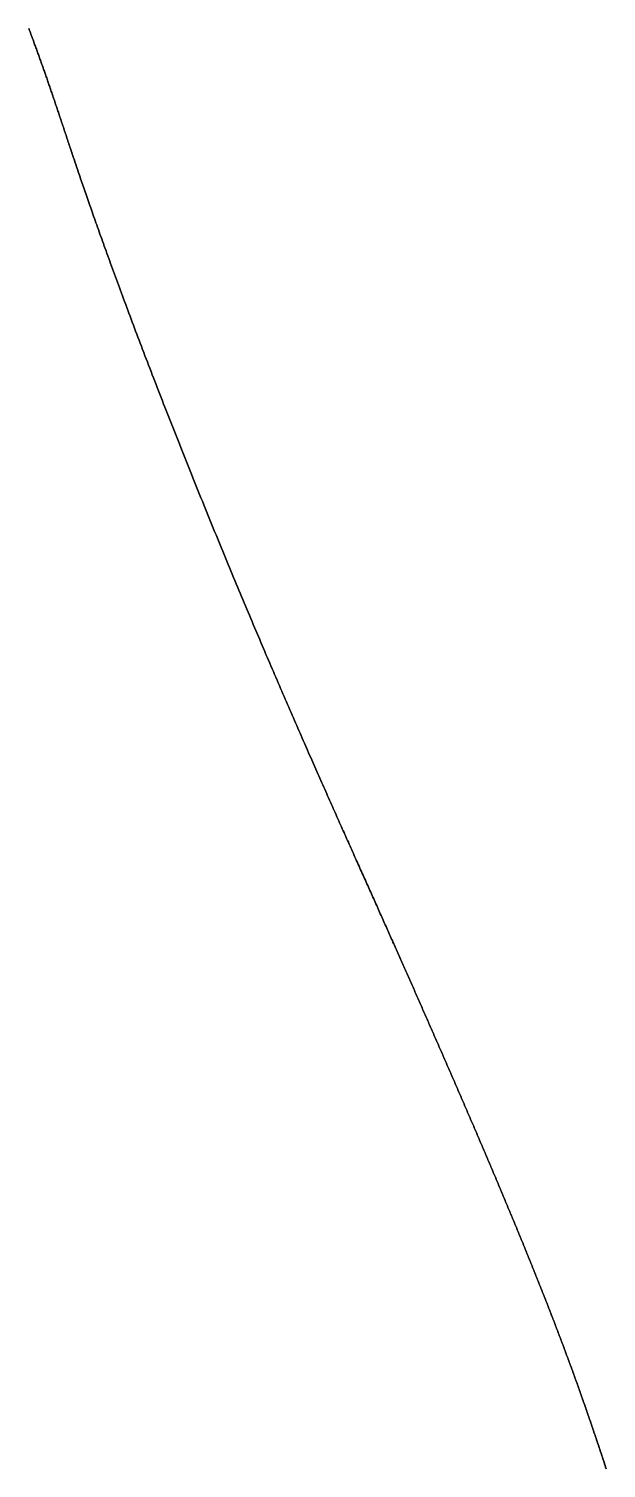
# Model space of a CAD drawing. Header units: inches. Extents: x 130170 to 284068, y 377793 to 804530.
# Drawn here: x 253806.71 to 253824.24, y 737129.84 to 737173.56 of the extents above; entities that cross this region are included whole.
import ezdxf

# ---------------------------------------------------------------- set-up
doc = ezdxf.new("R2010")
doc.units = ezdxf.units.IN
doc.header["$MEASUREMENT"] = 0
doc.layers.add('muni_il', color=7, linetype='Continuous')

msp = doc.modelspace()

# ---------------------------------------------------------------- linework, layer by layer
at = {"layer": 'muni_il'}
for points in [[(253806.71, 737173.575), (253806.723, 737173.54), (253806.736, 737173.505), (253806.749, 737173.471), (253806.761, 737173.436), (253806.774, 737173.401), (253806.787, 737173.366), (253806.8, 737173.332), (253806.813, 737173.297), (253806.825, 737173.262), (253806.838, 737173.228), (253806.851, 737173.193), (253806.863, 737173.158), (253806.876, 737173.124), (253806.888, 737173.089), (253806.901, 737173.055), (253806.913, 737173.02), (253806.926, 737172.986), (253806.939, 737172.952), (253806.951, 737172.917), (253806.963, 737172.883), (253806.976, 737172.849), (253806.988, 737172.814), (253807, 737172.78), (253807.013, 737172.746), (253807.025, 737172.712), (253807.037, 737172.678), (253807.049, 737172.644), (253807.061, 737172.61), (253807.074, 737172.576), (253807.086, 737172.542), (253807.098, 737172.508), (253807.11, 737172.474), (253807.122, 737172.44), (253807.134, 737172.406), (253807.146, 737172.372), (253807.158, 737172.338), (253807.17, 737172.304), (253807.182, 737172.27), (253807.193, 737172.236), (253807.205, 737172.202), (253807.217, 737172.169), (253807.229, 737172.135), (253807.241, 737172.101), (253807.253, 737172.067), (253807.264, 737172.033), (253807.276, 737171.999), (253807.288, 737171.965), (253807.3, 737171.932), (253807.311, 737171.898), (253807.323, 737171.864), (253807.335, 737171.83), (253807.346, 737171.796), (253807.358, 737171.761), (253807.37, 737171.727), (253807.382, 737171.693), (253807.393, 737171.659), (253807.405, 737171.625), (253807.417, 737171.59), (253807.428, 737171.556), (253807.44, 737171.521), (253807.452, 737171.486), (253807.464, 737171.452), (253807.476, 737171.417), (253807.487, 737171.382), (253807.499, 737171.347), (253807.511, 737171.312), (253807.523, 737171.276), (253807.535, 737171.241), (253807.547, 737171.205), (253807.559, 737171.169), (253807.571, 737171.134), (253807.583, 737171.097), (253807.595, 737171.061), (253807.607, 737171.025), (253807.62, 737170.988), (253807.632, 737170.951), (253807.644, 737170.914), (253807.657, 737170.877), (253807.669, 737170.839), (253807.682, 737170.802), (253807.695, 737170.764), (253807.707, 737170.725), (253807.72, 737170.687), (253807.733, 737170.648), (253807.746, 737170.609), (253807.759, 737170.57), (253807.772, 737170.53), (253807.786, 737170.491), (253807.799, 737170.45), (253807.812, 737170.41), (253807.826, 737170.369), (253807.84, 737170.328), (253807.854, 737170.286), (253807.868, 737170.244), (253807.882, 737170.202), (253807.896, 737170.16), (253807.91, 737170.117), (253807.925, 737170.073), (253807.939, 737170.03), (253807.954, 737169.985), (253807.969, 737169.941), (253807.984, 737169.896), (253807.999, 737169.85), (253808.015, 737169.805), (253808.03, 737169.758), (253808.046, 737169.712), (253808.062, 737169.664), (253808.078, 737169.617), (253808.094, 737169.568), (253808.111, 737169.52), (253808.127, 737169.471), (253808.144, 737169.421), (253808.161, 737169.371), (253808.178, 737169.32), (253808.196, 737169.269), (253808.213, 737169.217), (253808.231, 737169.165), (253808.249, 737169.112), (253808.267, 737169.059), (253808.285, 737169.005), (253808.304, 737168.951), (253808.323, 737168.896), (253808.342, 737168.84), (253808.361, 737168.784), (253808.381, 737168.727), (253808.401, 737168.67), (253808.42, 737168.612), (253808.441, 737168.554), (253808.461, 737168.495), (253808.482, 737168.435), (253808.503, 737168.375), (253808.524, 737168.314), (253808.545, 737168.252), (253808.567, 737168.19), (253808.589, 737168.127), (253808.611, 737168.064), (253808.634, 737168), (253808.656, 737167.935), (253808.679, 737167.87), (253808.703, 737167.804), (253808.726, 737167.737), (253808.75, 737167.67), (253808.774, 737167.602), (253808.798, 737167.534), (253808.822, 737167.464), (253808.847, 737167.395), (253808.872, 737167.324), (253808.898, 737167.253), (253808.923, 737167.181), (253808.949, 737167.109), (253808.976, 737167.036), (253809.002, 737166.963), (253809.029, 737166.888), (253809.056, 737166.813), (253809.083, 737166.738), (253809.11, 737166.662), (253809.138, 737166.585), (253809.166, 737166.507), (253809.195, 737166.429), (253809.223, 737166.351), (253809.252, 737166.271), (253809.281, 737166.191), (253809.311, 737166.111), (253809.34, 737166.03), (253809.37, 737165.948), (253809.401, 737165.866), (253809.431, 737165.783), (253809.462, 737165.699), (253809.493, 737165.615), (253809.524, 737165.531), (253809.556, 737165.445), (253809.588, 737165.36), (253809.62, 737165.273), (253809.652, 737165.186), (253809.685, 737165.099), (253809.717, 737165.011), (253809.75, 737164.922), (253809.784, 737164.833), (253809.817, 737164.744), (253809.851, 737164.654), (253809.885, 737164.563), (253809.919, 737164.472), (253809.954, 737164.381), (253809.989, 737164.289), (253810.024, 737164.196), (253810.059, 737164.103), (253810.094, 737164.01), (253810.13, 737163.916), (253810.166, 737163.822), (253810.202, 737163.727), (253810.238, 737163.632), (253810.275, 737163.537), (253810.311, 737163.441), (253810.348, 737163.345), (253810.385, 737163.248), (253810.423, 737163.151), (253810.46, 737163.054), (253810.498, 737162.956), (253810.535, 737162.858), (253810.573, 737162.76), (253810.612, 737162.662), (253810.65, 737162.563), (253810.688, 737162.463), (253810.727, 737162.364), (253810.766, 737162.264), (253810.805, 737162.164), (253810.844, 737162.064), (253810.883, 737161.964), (253810.923, 737161.863), (253810.962, 737161.762), (253811.002, 737161.661), (253811.042, 737161.56), (253811.081, 737161.459), (253811.121, 737161.357), (253811.162, 737161.255), (253811.202, 737161.154), (253811.242, 737161.052), (253811.283, 737160.95), (253811.323, 737160.847), (253811.364, 737160.745), (253811.404, 737160.643), (253811.445, 737160.54), (253811.486, 737160.438), (253811.527, 737160.335), (253811.568, 737160.233), (253811.609, 737160.13), (253811.65, 737160.028), (253811.691, 737159.925), (253811.733, 737159.823), (253811.774, 737159.72), (253811.815, 737159.617), (253811.856, 737159.515), (253811.898, 737159.412), (253811.939, 737159.31), (253811.98, 737159.208), (253812.022, 737159.106), (253812.063, 737159.003), (253812.105, 737158.902), (253812.146, 737158.8), (253812.188, 737158.698), (253812.229, 737158.596), (253812.27, 737158.495), (253812.312, 737158.393), (253812.353, 737158.292), (253812.395, 737158.191), (253812.436, 737158.09), (253812.477, 737157.99), (253812.518, 737157.889), (253812.56, 737157.789), (253812.601, 737157.689), (253812.642, 737157.589), (253812.683, 737157.49), (253812.724, 737157.391), (253812.765, 737157.292), (253812.806, 737157.193), (253812.847, 737157.094), (253812.888, 737156.996), (253812.928, 737156.898), (253812.969, 737156.8), (253813.01, 737156.703), (253813.05, 737156.606), (253813.09, 737156.509), (253813.131, 737156.413), (253813.171, 737156.317), (253813.211, 737156.221), (253813.251, 737156.125), (253813.291, 737156.03), (253813.331, 737155.936), (253813.37, 737155.841), (253813.41, 737155.747), (253813.449, 737155.653), (253813.489, 737155.56), (253813.528, 737155.467), (253813.567, 737155.375), (253813.606, 737155.282), (253813.645, 737155.191), (253813.684, 737155.099), (253813.722, 737155.008), (253813.761, 737154.918), (253813.799, 737154.827), (253813.837, 737154.738), (253813.876, 737154.648), (253813.913, 737154.559), (253813.951, 737154.471), (253813.989, 737154.382), (253814.026, 737154.295), (253814.064, 737154.207), (253814.101, 737154.121), (253814.138, 737154.034), (253814.175, 737153.948), (253814.212, 737153.862), (253814.248, 737153.777), (253814.285, 737153.693), (253814.321, 737153.608), (253814.357, 737153.524), (253814.393, 737153.441), (253814.429, 737153.358), (253814.465, 737153.275), (253814.5, 737153.193), (253814.535, 737153.112), (253814.571, 737153.031), (253814.606, 737152.95), (253814.641, 737152.869), (253814.675, 737152.789), (253814.71, 737152.71), (253814.744, 737152.631), (253814.778, 737152.552), (253814.812, 737152.474), (253814.846, 737152.397), (253814.88, 737152.319), (253814.913, 737152.243), (253814.947, 737152.166), (253814.98, 737152.09), (253815.013, 737152.015), (253815.046, 737151.94), (253815.078, 737151.865), (253815.111, 737151.791), (253815.143, 737151.717), (253815.176, 737151.644), (253815.208, 737151.571), (253815.239, 737151.498), (253815.271, 737151.426), (253815.303, 737151.354), (253815.334, 737151.283), (253815.365, 737151.212), (253815.396, 737151.142), (253815.427, 737151.072), (253815.458, 737151.002), (253815.489, 737150.933), (253815.519, 737150.864), (253815.549, 737150.795), (253815.579, 737150.727), (253815.609, 737150.66), (253815.639, 737150.592), (253815.669, 737150.525), (253815.698, 737150.459), (253815.727, 737150.393), (253815.757, 737150.327), (253815.786, 737150.261), (253815.815, 737150.196), (253815.843, 737150.132), (253815.872, 737150.067), (253815.9, 737150.003), (253815.929, 737149.94), (253815.957, 737149.877), (253815.985, 737149.814), (253816.012, 737149.751), (253816.04, 737149.689), (253816.068, 737149.627), (253816.095, 737149.565), (253816.122, 737149.504), (253816.15, 737149.443), (253816.177, 737149.383), (253816.204, 737149.322), (253816.23, 737149.262), (253816.257, 737149.203), (253816.283, 737149.143), (253816.31, 737149.084), (253816.336, 737149.026), (253816.362, 737148.967), (253816.388, 737148.909), (253816.414, 737148.851), (253816.44, 737148.794), (253816.465, 737148.736), (253816.491, 737148.679), (253816.516, 737148.622), (253816.541, 737148.566), (253816.567, 737148.51), (253816.592, 737148.454), (253816.616, 737148.398), (253816.641, 737148.342), (253816.666, 737148.287), (253816.691, 737148.232), (253816.715, 737148.178), (253816.74, 737148.123), (253816.764, 737148.069), (253816.788, 737148.015), (253816.812, 737147.961), (253816.836, 737147.907), (253816.86, 737147.854), (253816.884, 737147.801), (253816.908, 737147.748), (253816.931, 737147.695), (253816.955, 737147.642), (253816.978, 737147.59), (253817.001, 737147.538), (253817.025, 737147.486), (253817.048, 737147.434), (253817.071, 737147.383), (253817.094, 737147.332), (253817.117, 737147.28), (253817.14, 737147.229), (253817.162, 737147.179), (253817.185, 737147.128), (253817.207, 737147.077), (253817.23, 737147.027), (253817.252, 737146.977), (253817.275, 737146.927), (253817.297, 737146.877), (253817.319, 737146.828), (253817.341, 737146.778), (253817.363, 737146.729), (253817.385, 737146.679), (253817.407, 737146.63), (253817.429, 737146.581), (253817.451, 737146.533), (253817.473, 737146.484), (253817.494, 737146.435), (253817.516, 737146.387), (253817.537, 737146.339), (253817.559, 737146.291), (253817.58, 737146.243), (253817.602, 737146.195), (253817.623, 737146.147), (253817.644, 737146.099), (253817.665, 737146.052), (253817.686, 737146.004), (253817.708, 737145.957), (253817.729, 737145.91), (253817.75, 737145.863), (253817.77, 737145.816), (253817.791, 737145.769), (253817.812, 737145.722), (253817.833, 737145.675), (253817.854, 737145.629), (253817.874, 737145.582), (253817.895, 737145.536), (253817.916, 737145.49), (253817.936, 737145.443), (253817.957, 737145.397), (253817.977, 737145.351), (253817.998, 737145.305), (253818.018, 737145.259), (253818.038, 737145.213), (253818.059, 737145.168), (253818.079, 737145.122), (253818.099, 737145.076), (253818.119, 737145.031), (253818.139, 737144.986), (253818.159, 737144.94), (253818.18, 737144.895), (253818.2, 737144.85), (253818.22, 737144.805), (253818.239, 737144.759), (253818.259, 737144.714), (253818.279, 737144.669), (253818.299, 737144.624), (253818.319, 737144.58), (253818.339, 737144.535), (253818.359, 737144.49), (253818.378, 737144.445), (253818.398, 737144.401), (253818.418, 737144.356), (253818.437, 737144.312), (253818.457, 737144.267), (253818.477, 737144.223), (253818.496, 737144.179), (253818.516, 737144.134), (253818.535, 737144.09), (253818.555, 737144.046), (253818.574, 737144.002), (253818.594, 737143.958), (253818.613, 737143.913), (253818.632, 737143.87), (253818.652, 737143.826), (253818.671, 737143.782), (253818.69, 737143.738), (253818.71, 737143.694), (253818.729, 737143.65), (253818.748, 737143.606), (253818.767, 737143.563), (253818.787, 737143.519), (253818.806, 737143.475), (253818.825, 737143.431), (253818.844, 737143.388), (253818.863, 737143.344), (253818.882, 737143.301), (253818.901, 737143.257), (253818.92, 737143.214), (253818.939, 737143.171), (253818.958, 737143.127), (253818.977, 737143.084), (253818.996, 737143.04), (253819.015, 737142.997), (253819.034, 737142.954), (253819.053, 737142.911), (253819.072, 737142.867), (253819.091, 737142.824), (253819.11, 737142.781), (253819.129, 737142.738), (253819.148, 737142.695), (253819.166, 737142.652), (253819.185, 737142.609), (253819.204, 737142.566), (253819.223, 737142.523), (253819.242, 737142.48), (253819.26, 737142.437), (253819.279, 737142.394), (253819.298, 737142.351), (253819.317, 737142.308), (253819.335, 737142.265), (253819.354, 737142.222), (253819.373, 737142.179), (253819.391, 737142.137), (253819.41, 737142.094), (253819.429, 737142.051), (253819.447, 737142.008), (253819.466, 737141.965), (253819.484, 737141.923), (253819.503, 737141.88), (253819.522, 737141.837), (253819.54, 737141.795), (253819.559, 737141.752), (253819.577, 737141.709), (253819.596, 737141.667), (253819.614, 737141.624), (253819.633, 737141.581), (253819.651, 737141.539), (253819.67, 737141.496), (253819.688, 737141.453), (253819.707, 737141.411), (253819.725, 737141.368), (253819.744, 737141.326), (253819.762, 737141.283), (253819.78, 737141.241), (253819.799, 737141.198), (253819.817, 737141.156), (253819.836, 737141.113), (253819.854, 737141.071), (253819.872, 737141.028), (253819.891, 737140.986), (253819.909, 737140.943), (253819.927, 737140.901), (253819.946, 737140.858), (253819.964, 737140.816), (253819.982, 737140.773), (253820.001, 737140.731), (253820.019, 737140.688), (253820.037, 737140.646), (253820.055, 737140.604), (253820.074, 737140.561), (253820.092, 737140.519), (253820.11, 737140.476), (253820.128, 737140.434), (253820.147, 737140.391), (253820.165, 737140.349), (253820.183, 737140.307), (253820.201, 737140.264), (253820.22, 737140.222), (253820.238, 737140.18), (253820.256, 737140.137), (253820.274, 737140.095), (253820.292, 737140.052), (253820.311, 737140.01), (253820.329, 737139.967), (253820.347, 737139.925), (253820.365, 737139.883), (253820.383, 737139.84), (253820.401, 737139.798), (253820.419, 737139.756), (253820.438, 737139.713), (253820.456, 737139.671), (253820.474, 737139.628), (253820.492, 737139.586), (253820.51, 737139.544), (253820.528, 737139.501), (253820.546, 737139.459), (253820.564, 737139.416), (253820.582, 737139.374), (253820.6, 737139.332), (253820.618, 737139.289), (253820.636, 737139.247), (253820.654, 737139.204), (253820.672, 737139.162), (253820.69, 737139.12), (253820.708, 737139.077), (253820.726, 737139.035), (253820.744, 737138.992), (253820.762, 737138.95), (253820.78, 737138.908), (253820.798, 737138.865), (253820.816, 737138.823), (253820.834, 737138.78), (253820.852, 737138.738), (253820.87, 737138.695), (253820.888, 737138.653), (253820.906, 737138.611), (253820.924, 737138.568), (253820.942, 737138.526), (253820.959, 737138.483), (253820.977, 737138.441), (253820.995, 737138.398), (253821.013, 737138.356), (253821.031, 737138.313), (253821.049, 737138.271), (253821.067, 737138.229), (253821.084, 737138.186), (253821.102, 737138.144), (253821.12, 737138.101), (253821.138, 737138.059), (253821.156, 737138.016), (253821.173, 737137.974), (253821.191, 737137.931), (253821.209, 737137.889), (253821.226, 737137.846), (253821.244, 737137.804), (253821.262, 737137.761), (253821.28, 737137.719), (253821.297, 737137.677), (253821.315, 737137.634), (253821.333, 737137.592), (253821.35, 737137.549), (253821.368, 737137.507), (253821.386, 737137.464), (253821.403, 737137.422), (253821.421, 737137.379), (253821.438, 737137.337), (253821.456, 737137.295), (253821.474, 737137.252), (253821.491, 737137.21), (253821.509, 737137.167), (253821.526, 737137.125), (253821.544, 737137.082), (253821.561, 737137.04), (253821.579, 737136.997), (253821.596, 737136.955), (253821.614, 737136.912), (253821.631, 737136.87), (253821.648, 737136.828), (253821.666, 737136.785), (253821.683, 737136.743), (253821.701, 737136.7), (253821.718, 737136.658), (253821.735, 737136.616), (253821.753, 737136.573), (253821.77, 737136.531), (253821.787, 737136.488), (253821.804, 737136.446), (253821.822, 737136.404), (253821.839, 737136.361), (253821.856, 737136.319), (253821.873, 737136.276), (253821.89, 737136.234), (253821.908, 737136.192), (253821.925, 737136.149), (253821.942, 737136.107), (253821.959, 737136.065), (253821.976, 737136.022), (253821.993, 737135.98), (253822.01, 737135.938), (253822.027, 737135.895), (253822.044, 737135.853), (253822.061, 737135.811), (253822.078, 737135.769), (253822.095, 737135.726), (253822.112, 737135.684), (253822.129, 737135.642), (253822.146, 737135.599), (253822.163, 737135.557), (253822.18, 737135.515), (253822.196, 737135.473), (253822.213, 737135.43), (253822.23, 737135.388), (253822.247, 737135.346), (253822.264, 737135.304), (253822.28, 737135.261), (253822.297, 737135.219), (253822.314, 737135.177), (253822.331, 737135.135), (253822.347, 737135.092), (253822.364, 737135.05), (253822.38, 737135.008), (253822.397, 737134.966), (253822.414, 737134.924), (253822.43, 737134.881), (253822.447, 737134.839), (253822.463, 737134.797), (253822.48, 737134.755), (253822.496, 737134.713), (253822.513, 737134.67), (253822.529, 737134.628), (253822.545, 737134.586), (253822.562, 737134.544), (253822.578, 737134.502), (253822.594, 737134.459), (253822.611, 737134.417), (253822.627, 737134.375), (253822.643, 737134.333), (253822.66, 737134.291), (253822.676, 737134.248), (253822.692, 737134.206), (253822.708, 737134.164), (253822.724, 737134.122), (253822.74, 737134.079), (253822.757, 737134.037), (253822.773, 737133.995), (253822.789, 737133.952), (253822.805, 737133.91), (253822.821, 737133.868), (253822.837, 737133.826), (253822.853, 737133.783), (253822.869, 737133.741), (253822.885, 737133.698), (253822.901, 737133.656), (253822.917, 737133.614), (253822.933, 737133.571), (253822.949, 737133.529), (253822.965, 737133.486), (253822.98, 737133.444), (253822.996, 737133.401), (253823.012, 737133.359), (253823.028, 737133.316), (253823.044, 737133.274), (253823.06, 737133.231), (253823.075, 737133.188), (253823.091, 737133.146), (253823.107, 737133.103), (253823.123, 737133.06), (253823.138, 737133.017), (253823.154, 737132.975), (253823.17, 737132.932), (253823.186, 737132.889), (253823.201, 737132.846), (253823.217, 737132.803), (253823.233, 737132.76), (253823.248, 737132.717), (253823.264, 737132.673), (253823.28, 737132.63), (253823.295, 737132.587), (253823.311, 737132.544), (253823.326, 737132.5), (253823.342, 737132.457), (253823.358, 737132.413), (253823.373, 737132.37), (253823.389, 737132.326), (253823.404, 737132.283), (253823.42, 737132.239), (253823.436, 737132.195), (253823.451, 737132.151), (253823.467, 737132.107), (253823.482, 737132.063), (253823.498, 737132.019), (253823.514, 737131.975), (253823.529, 737131.931), (253823.545, 737131.886), (253823.56, 737131.842), (253823.576, 737131.798), (253823.592, 737131.753), (253823.607, 737131.708), (253823.623, 737131.663), (253823.638, 737131.619), (253823.654, 737131.574), (253823.67, 737131.529), (253823.685, 737131.483), (253823.701, 737131.438), (253823.717, 737131.393), (253823.732, 737131.347), (253823.748, 737131.302), (253823.764, 737131.256), (253823.779, 737131.21), (253823.795, 737131.164), (253823.811, 737131.118), (253823.827, 737131.072), (253823.842, 737131.025), (253823.858, 737130.979), (253823.874, 737130.932), (253823.89, 737130.886), (253823.906, 737130.839), (253823.922, 737130.792), (253823.937, 737130.745), (253823.953, 737130.698), (253823.969, 737130.65), (253823.985, 737130.603), (253824.001, 737130.555), (253824.017, 737130.507), (253824.033, 737130.459), (253824.049, 737130.411), (253824.065, 737130.363), (253824.082, 737130.314), (253824.098, 737130.266), (253824.114, 737130.217), (253824.13, 737130.168), (253824.146, 737130.119), (253824.163, 737130.069), (253824.179, 737130.02), (253824.195, 737129.97), (253824.212, 737129.92), (253824.228, 737129.87), (253824.245, 737129.82)], [(253824.245, 737129.82), (253824.228, 737129.87), (253824.212, 737129.92), (253824.195, 737129.97), (253824.179, 737130.02), (253824.163, 737130.069), (253824.146, 737130.119), (253824.13, 737130.168), (253824.114, 737130.217), (253824.098, 737130.266), (253824.082, 737130.314), (253824.065, 737130.363), (253824.049, 737130.411), (253824.033, 737130.459), (253824.017, 737130.507), (253824.001, 737130.555), (253823.985, 737130.603), (253823.969, 737130.65), (253823.953, 737130.698), (253823.937, 737130.745), (253823.922, 737130.792), (253823.906, 737130.839), (253823.89, 737130.886), (253823.874, 737130.932), (253823.858, 737130.979), (253823.842, 737131.025), (253823.827, 737131.072), (253823.811, 737131.118), (253823.795, 737131.164), (253823.779, 737131.21), (253823.764, 737131.256), (253823.748, 737131.302), (253823.732, 737131.347), (253823.717, 737131.393), (253823.701, 737131.438), (253823.685, 737131.483), (253823.67, 737131.529), (253823.654, 737131.574), (253823.638, 737131.619), (253823.623, 737131.663), (253823.607, 737131.708), (253823.592, 737131.753), (253823.576, 737131.798), (253823.56, 737131.842), (253823.545, 737131.886), (253823.529, 737131.931), (253823.514, 737131.975), (253823.498, 737132.019), (253823.482, 737132.063), (253823.467, 737132.107), (253823.451, 737132.151), (253823.436, 737132.195), (253823.42, 737132.239), (253823.404, 737132.283), (253823.389, 737132.326), (253823.373, 737132.37), (253823.358, 737132.413), (253823.342, 737132.457), (253823.326, 737132.5), (253823.311, 737132.544), (253823.295, 737132.587), (253823.28, 737132.63), (253823.264, 737132.673), (253823.248, 737132.717), (253823.233, 737132.76), (253823.217, 737132.803), (253823.201, 737132.846), (253823.186, 737132.889), (253823.17, 737132.932), (253823.154, 737132.975), (253823.138, 737133.017), (253823.123, 737133.06), (253823.107, 737133.103), (253823.091, 737133.146), (253823.075, 737133.188), (253823.06, 737133.231), (253823.044, 737133.274), (253823.028, 737133.316), (253823.012, 737133.359), (253822.996, 737133.401), (253822.98, 737133.444), (253822.965, 737133.486), (253822.949, 737133.529), (253822.933, 737133.571), (253822.917, 737133.614), (253822.901, 737133.656), (253822.885, 737133.698), (253822.869, 737133.741), (253822.853, 737133.783), (253822.837, 737133.826), (253822.821, 737133.868), (253822.805, 737133.91), (253822.789, 737133.952), (253822.773, 737133.995), (253822.757, 737134.037), (253822.74, 737134.079), (253822.724, 737134.122), (253822.708, 737134.164), (253822.692, 737134.206), (253822.676, 737134.248), (253822.66, 737134.291), (253822.643, 737134.333), (253822.627, 737134.375), (253822.611, 737134.417), (253822.594, 737134.459), (253822.578, 737134.502), (253822.562, 737134.544), (253822.545, 737134.586), (253822.529, 737134.628), (253822.513, 737134.67), (253822.496, 737134.713), (253822.48, 737134.755), (253822.463, 737134.797), (253822.447, 737134.839), (253822.43, 737134.881), (253822.414, 737134.924), (253822.397, 737134.966), (253822.38, 737135.008), (253822.364, 737135.05), (253822.347, 737135.092), (253822.331, 737135.135), (253822.314, 737135.177), (253822.297, 737135.219), (253822.28, 737135.261), (253822.264, 737135.304), (253822.247, 737135.346), (253822.23, 737135.388), (253822.213, 737135.43), (253822.196, 737135.473), (253822.18, 737135.515), (253822.163, 737135.557), (253822.146, 737135.599), (253822.129, 737135.642), (253822.112, 737135.684), (253822.095, 737135.726), (253822.078, 737135.769), (253822.061, 737135.811), (253822.044, 737135.853), (253822.027, 737135.895), (253822.01, 737135.938), (253821.993, 737135.98), (253821.976, 737136.022), (253821.959, 737136.065), (253821.942, 737136.107), (253821.925, 737136.149), (253821.908, 737136.192), (253821.89, 737136.234), (253821.873, 737136.276), (253821.856, 737136.319), (253821.839, 737136.361), (253821.822, 737136.404), (253821.804, 737136.446), (253821.787, 737136.488), (253821.77, 737136.531), (253821.753, 737136.573), (253821.735, 737136.616), (253821.718, 737136.658), (253821.701, 737136.7), (253821.683, 737136.743), (253821.666, 737136.785), (253821.648, 737136.828), (253821.631, 737136.87), (253821.614, 737136.912), (253821.596, 737136.955), (253821.579, 737136.997), (253821.561, 737137.04), (253821.544, 737137.082), (253821.526, 737137.125), (253821.509, 737137.167), (253821.491, 737137.21), (253821.474, 737137.252), (253821.456, 737137.295), (253821.438, 737137.337), (253821.421, 737137.379), (253821.403, 737137.422), (253821.386, 737137.464), (253821.368, 737137.507), (253821.35, 737137.549), (253821.333, 737137.592), (253821.315, 737137.634), (253821.297, 737137.677), (253821.28, 737137.719), (253821.262, 737137.761), (253821.244, 737137.804), (253821.226, 737137.846), (253821.209, 737137.889), (253821.191, 737137.931), (253821.173, 737137.974), (253821.156, 737138.016), (253821.138, 737138.059), (253821.12, 737138.101), (253821.102, 737138.144), (253821.084, 737138.186), (253821.067, 737138.229), (253821.049, 737138.271), (253821.031, 737138.313), (253821.013, 737138.356), (253820.995, 737138.398), (253820.977, 737138.441), (253820.959, 737138.483), (253820.942, 737138.526), (253820.924, 737138.568), (253820.906, 737138.611), (253820.888, 737138.653), (253820.87, 737138.695), (253820.852, 737138.738), (253820.834, 737138.78), (253820.816, 737138.823), (253820.798, 737138.865), (253820.78, 737138.908), (253820.762, 737138.95), (253820.744, 737138.992), (253820.726, 737139.035), (253820.708, 737139.077), (253820.69, 737139.12), (253820.672, 737139.162), (253820.654, 737139.204), (253820.636, 737139.247), (253820.618, 737139.289), (253820.6, 737139.332), (253820.582, 737139.374), (253820.564, 737139.416), (253820.546, 737139.459), (253820.528, 737139.501), (253820.51, 737139.544), (253820.492, 737139.586), (253820.474, 737139.628), (253820.456, 737139.671), (253820.438, 737139.713), (253820.419, 737139.756), (253820.401, 737139.798), (253820.383, 737139.84), (253820.365, 737139.883), (253820.347, 737139.925), (253820.329, 737139.967), (253820.311, 737140.01), (253820.292, 737140.052), (253820.274, 737140.095), (253820.256, 737140.137), (253820.238, 737140.18), (253820.22, 737140.222), (253820.201, 737140.264), (253820.183, 737140.307), (253820.165, 737140.349), (253820.147, 737140.391), (253820.128, 737140.434), (253820.11, 737140.476), (253820.092, 737140.519), (253820.074, 737140.561), (253820.055, 737140.604), (253820.037, 737140.646), (253820.019, 737140.688), (253820.001, 737140.731), (253819.982, 737140.773), (253819.964, 737140.816), (253819.946, 737140.858), (253819.927, 737140.901), (253819.909, 737140.943), (253819.891, 737140.986), (253819.872, 737141.028), (253819.854, 737141.071), (253819.836, 737141.113), (253819.817, 737141.156), (253819.799, 737141.198), (253819.78, 737141.241), (253819.762, 737141.283), (253819.744, 737141.326), (253819.725, 737141.368), (253819.707, 737141.411), (253819.688, 737141.453), (253819.67, 737141.496), (253819.651, 737141.539), (253819.633, 737141.581), (253819.614, 737141.624), (253819.596, 737141.667), (253819.577, 737141.709), (253819.559, 737141.752), (253819.54, 737141.795), (253819.522, 737141.837), (253819.503, 737141.88), (253819.484, 737141.923), (253819.466, 737141.965), (253819.447, 737142.008), (253819.429, 737142.051), (253819.41, 737142.094), (253819.391, 737142.137), (253819.373, 737142.179), (253819.354, 737142.222), (253819.335, 737142.265), (253819.317, 737142.308), (253819.298, 737142.351), (253819.279, 737142.394), (253819.26, 737142.437), (253819.242, 737142.48), (253819.223, 737142.523), (253819.204, 737142.566), (253819.185, 737142.609), (253819.166, 737142.652), (253819.148, 737142.695), (253819.129, 737142.738), (253819.11, 737142.781), (253819.091, 737142.824), (253819.072, 737142.867), (253819.053, 737142.911), (253819.034, 737142.954), (253819.015, 737142.997), (253818.996, 737143.04), (253818.977, 737143.084), (253818.958, 737143.127), (253818.939, 737143.171), (253818.92, 737143.214), (253818.901, 737143.257), (253818.882, 737143.301), (253818.863, 737143.344), (253818.844, 737143.388), (253818.825, 737143.431), (253818.806, 737143.475), (253818.787, 737143.519), (253818.767, 737143.563), (253818.748, 737143.606), (253818.729, 737143.65), (253818.71, 737143.694), (253818.69, 737143.738), (253818.671, 737143.782), (253818.652, 737143.826), (253818.632, 737143.87), (253818.613, 737143.913), (253818.594, 737143.958), (253818.574, 737144.002), (253818.555, 737144.046), (253818.535, 737144.09), (253818.516, 737144.134), (253818.496, 737144.179), (253818.477, 737144.223), (253818.457, 737144.267), (253818.437, 737144.312), (253818.418, 737144.356), (253818.398, 737144.401), (253818.378, 737144.445), (253818.359, 737144.49), (253818.339, 737144.535), (253818.319, 737144.58), (253818.299, 737144.624), (253818.279, 737144.669), (253818.259, 737144.714), (253818.239, 737144.759), (253818.22, 737144.805), (253818.2, 737144.85), (253818.18, 737144.895), (253818.159, 737144.94), (253818.139, 737144.986), (253818.119, 737145.031), (253818.099, 737145.076), (253818.079, 737145.122), (253818.059, 737145.168), (253818.038, 737145.213), (253818.018, 737145.259), (253817.998, 737145.305), (253817.977, 737145.351), (253817.957, 737145.397), (253817.936, 737145.443), (253817.916, 737145.49), (253817.895, 737145.536), (253817.874, 737145.582), (253817.854, 737145.629), (253817.833, 737145.675), (253817.812, 737145.722), (253817.791, 737145.769), (253817.77, 737145.816), (253817.75, 737145.863), (253817.729, 737145.91), (253817.708, 737145.957), (253817.686, 737146.004), (253817.665, 737146.052), (253817.644, 737146.099), (253817.623, 737146.147), (253817.602, 737146.195), (253817.58, 737146.243), (253817.559, 737146.291), (253817.537, 737146.339), (253817.516, 737146.387), (253817.494, 737146.435), (253817.473, 737146.484), (253817.451, 737146.533), (253817.429, 737146.581), (253817.407, 737146.63), (253817.385, 737146.679), (253817.363, 737146.729), (253817.341, 737146.778), (253817.319, 737146.828), (253817.297, 737146.877), (253817.275, 737146.927), (253817.252, 737146.977), (253817.23, 737147.027), (253817.207, 737147.077), (253817.185, 737147.128), (253817.162, 737147.179), (253817.14, 737147.229), (253817.117, 737147.28), (253817.094, 737147.332), (253817.071, 737147.383), (253817.048, 737147.434), (253817.025, 737147.486), (253817.001, 737147.538), (253816.978, 737147.59), (253816.955, 737147.642), (253816.931, 737147.695), (253816.908, 737147.748), (253816.884, 737147.801), (253816.86, 737147.854), (253816.836, 737147.907), (253816.812, 737147.961), (253816.788, 737148.015), (253816.764, 737148.069), (253816.74, 737148.123), (253816.715, 737148.178), (253816.691, 737148.232), (253816.666, 737148.287), (253816.641, 737148.342), (253816.616, 737148.398), (253816.592, 737148.454), (253816.567, 737148.51), (253816.541, 737148.566), (253816.516, 737148.622), (253816.491, 737148.679), (253816.465, 737148.736), (253816.44, 737148.794), (253816.414, 737148.851), (253816.388, 737148.909), (253816.362, 737148.967), (253816.336, 737149.026), (253816.31, 737149.084), (253816.283, 737149.143), (253816.257, 737149.203), (253816.23, 737149.262), (253816.204, 737149.322), (253816.177, 737149.383), (253816.15, 737149.443), (253816.122, 737149.504), (253816.095, 737149.565), (253816.068, 737149.627), (253816.04, 737149.689), (253816.012, 737149.751), (253815.985, 737149.814), (253815.957, 737149.877), (253815.929, 737149.94), (253815.9, 737150.003), (253815.872, 737150.067), (253815.843, 737150.132), (253815.815, 737150.196), (253815.786, 737150.261), (253815.757, 737150.327), (253815.727, 737150.393), (253815.698, 737150.459), (253815.669, 737150.525), (253815.639, 737150.592), (253815.609, 737150.66), (253815.579, 737150.727), (253815.549, 737150.795), (253815.519, 737150.864), (253815.489, 737150.933), (253815.458, 737151.002), (253815.427, 737151.072), (253815.396, 737151.142), (253815.365, 737151.212), (253815.334, 737151.283), (253815.303, 737151.354), (253815.271, 737151.426), (253815.239, 737151.498), (253815.208, 737151.571), (253815.176, 737151.644), (253815.143, 737151.717), (253815.111, 737151.791), (253815.078, 737151.865), (253815.046, 737151.94), (253815.013, 737152.015), (253814.98, 737152.09), (253814.947, 737152.166), (253814.913, 737152.243), (253814.88, 737152.319), (253814.846, 737152.397), (253814.812, 737152.474), (253814.778, 737152.552), (253814.744, 737152.631), (253814.71, 737152.71), (253814.675, 737152.789), (253814.641, 737152.869), (253814.606, 737152.95), (253814.571, 737153.031), (253814.535, 737153.112), (253814.5, 737153.193), (253814.465, 737153.275), (253814.429, 737153.358), (253814.393, 737153.441), (253814.357, 737153.524), (253814.321, 737153.608), (253814.285, 737153.693), (253814.248, 737153.777), (253814.212, 737153.862), (253814.175, 737153.948), (253814.138, 737154.034), (253814.101, 737154.121), (253814.064, 737154.207), (253814.026, 737154.295), (253813.989, 737154.382), (253813.951, 737154.471), (253813.913, 737154.559), (253813.876, 737154.648), (253813.837, 737154.738), (253813.799, 737154.827), (253813.761, 737154.918), (253813.722, 737155.008), (253813.684, 737155.099), (253813.645, 737155.191), (253813.606, 737155.282), (253813.567, 737155.375), (253813.528, 737155.467), (253813.489, 737155.56), (253813.449, 737155.653), (253813.41, 737155.747), (253813.37, 737155.841), (253813.331, 737155.936), (253813.291, 737156.03), (253813.251, 737156.125), (253813.211, 737156.221), (253813.171, 737156.317), (253813.131, 737156.413), (253813.09, 737156.509), (253813.05, 737156.606), (253813.01, 737156.703), (253812.969, 737156.8), (253812.928, 737156.898), (253812.888, 737156.996), (253812.847, 737157.094), (253812.806, 737157.193), (253812.765, 737157.292), (253812.724, 737157.391), (253812.683, 737157.49), (253812.642, 737157.589), (253812.601, 737157.689), (253812.56, 737157.789), (253812.518, 737157.889), (253812.477, 737157.99), (253812.436, 737158.09), (253812.395, 737158.191), (253812.353, 737158.292), (253812.312, 737158.393), (253812.27, 737158.495), (253812.229, 737158.596), (253812.188, 737158.698), (253812.146, 737158.8), (253812.105, 737158.902), (253812.063, 737159.003), (253812.022, 737159.106), (253811.98, 737159.208), (253811.939, 737159.31), (253811.898, 737159.412), (253811.856, 737159.515), (253811.815, 737159.617), (253811.774, 737159.72), (253811.733, 737159.823), (253811.691, 737159.925), (253811.65, 737160.028), (253811.609, 737160.13), (253811.568, 737160.233), (253811.527, 737160.335), (253811.486, 737160.438), (253811.445, 737160.54), (253811.404, 737160.643), (253811.364, 737160.745), (253811.323, 737160.847), (253811.283, 737160.95), (253811.242, 737161.052), (253811.202, 737161.154), (253811.162, 737161.255), (253811.121, 737161.357), (253811.081, 737161.459), (253811.042, 737161.56), (253811.002, 737161.661), (253810.962, 737161.762), (253810.923, 737161.863), (253810.883, 737161.964), (253810.844, 737162.064), (253810.805, 737162.164), (253810.766, 737162.264), (253810.727, 737162.364), (253810.688, 737162.463), (253810.65, 737162.563), (253810.612, 737162.662), (253810.573, 737162.76), (253810.535, 737162.858), (253810.498, 737162.956), (253810.46, 737163.054), (253810.423, 737163.151), (253810.385, 737163.248), (253810.348, 737163.345), (253810.311, 737163.441), (253810.275, 737163.537), (253810.238, 737163.632), (253810.202, 737163.727), (253810.166, 737163.822), (253810.13, 737163.916), (253810.094, 737164.01), (253810.059, 737164.103), (253810.024, 737164.196), (253809.989, 737164.289), (253809.954, 737164.381), (253809.919, 737164.472), (253809.885, 737164.563), (253809.851, 737164.654), (253809.817, 737164.744), (253809.784, 737164.833), (253809.75, 737164.922), (253809.717, 737165.011), (253809.685, 737165.099), (253809.652, 737165.186), (253809.62, 737165.273), (253809.588, 737165.36), (253809.556, 737165.445), (253809.524, 737165.531), (253809.493, 737165.615), (253809.462, 737165.699), (253809.431, 737165.783), (253809.401, 737165.866), (253809.37, 737165.948), (253809.34, 737166.03), (253809.311, 737166.111), (253809.281, 737166.191), (253809.252, 737166.271), (253809.223, 737166.351), (253809.195, 737166.429), (253809.166, 737166.507), (253809.138, 737166.585), (253809.11, 737166.662), (253809.083, 737166.738), (253809.056, 737166.813), (253809.029, 737166.888), (253809.002, 737166.963), (253808.976, 737167.036), (253808.949, 737167.109), (253808.923, 737167.181), (253808.898, 737167.253), (253808.872, 737167.324), (253808.847, 737167.395), (253808.822, 737167.464), (253808.798, 737167.534), (253808.774, 737167.602), (253808.75, 737167.67), (253808.726, 737167.737), (253808.703, 737167.804), (253808.679, 737167.87), (253808.656, 737167.935), (253808.634, 737168), (253808.611, 737168.064), (253808.589, 737168.127), (253808.567, 737168.19), (253808.545, 737168.252), (253808.524, 737168.314), (253808.503, 737168.375), (253808.482, 737168.435), (253808.461, 737168.495), (253808.441, 737168.554), (253808.42, 737168.612), (253808.401, 737168.67), (253808.381, 737168.727), (253808.361, 737168.784), (253808.342, 737168.84), (253808.323, 737168.896), (253808.304, 737168.951), (253808.285, 737169.005), (253808.267, 737169.059), (253808.249, 737169.112), (253808.231, 737169.165), (253808.213, 737169.217), (253808.196, 737169.269), (253808.178, 737169.32), (253808.161, 737169.371), (253808.144, 737169.421), (253808.127, 737169.471), (253808.111, 737169.52), (253808.094, 737169.568), (253808.078, 737169.617), (253808.062, 737169.664), (253808.046, 737169.712), (253808.03, 737169.758), (253808.015, 737169.805), (253807.999, 737169.85), (253807.984, 737169.896), (253807.969, 737169.941), (253807.954, 737169.985), (253807.939, 737170.03), (253807.925, 737170.073), (253807.91, 737170.117), (253807.896, 737170.16), (253807.882, 737170.202), (253807.868, 737170.244), (253807.854, 737170.286), (253807.84, 737170.328), (253807.826, 737170.369), (253807.812, 737170.41), (253807.799, 737170.45), (253807.786, 737170.491), (253807.772, 737170.53), (253807.759, 737170.57), (253807.746, 737170.609), (253807.733, 737170.648), (253807.72, 737170.687), (253807.707, 737170.725), (253807.695, 737170.764), (253807.682, 737170.802), (253807.669, 737170.839), (253807.657, 737170.877), (253807.644, 737170.914), (253807.632, 737170.951), (253807.62, 737170.988), (253807.607, 737171.025), (253807.595, 737171.061), (253807.583, 737171.097), (253807.571, 737171.134), (253807.559, 737171.169), (253807.547, 737171.205), (253807.535, 737171.241), (253807.523, 737171.276), (253807.511, 737171.312), (253807.499, 737171.347), (253807.487, 737171.382), (253807.476, 737171.417), (253807.464, 737171.452), (253807.452, 737171.486), (253807.44, 737171.521), (253807.428, 737171.556), (253807.417, 737171.59), (253807.405, 737171.625), (253807.393, 737171.659), (253807.382, 737171.693), (253807.37, 737171.727), (253807.358, 737171.761), (253807.346, 737171.796), (253807.335, 737171.83), (253807.323, 737171.864), (253807.311, 737171.898), (253807.3, 737171.932), (253807.288, 737171.965), (253807.276, 737171.999), (253807.264, 737172.033), (253807.253, 737172.067), (253807.241, 737172.101), (253807.229, 737172.135), (253807.217, 737172.169), (253807.205, 737172.202), (253807.193, 737172.236), (253807.182, 737172.27), (253807.17, 737172.304), (253807.158, 737172.338), (253807.146, 737172.372), (253807.134, 737172.406), (253807.122, 737172.44), (253807.11, 737172.474), (253807.098, 737172.508), (253807.086, 737172.542), (253807.074, 737172.576), (253807.061, 737172.61), (253807.049, 737172.644), (253807.037, 737172.678), (253807.025, 737172.712), (253807.013, 737172.746), (253807, 737172.78), (253806.988, 737172.814), (253806.976, 737172.849), (253806.963, 737172.883), (253806.951, 737172.917), (253806.939, 737172.952), (253806.926, 737172.986), (253806.913, 737173.02), (253806.901, 737173.055), (253806.888, 737173.089), (253806.876, 737173.124), (253806.863, 737173.158), (253806.851, 737173.193), (253806.838, 737173.228), (253806.825, 737173.262), (253806.813, 737173.297), (253806.8, 737173.332), (253806.787, 737173.366), (253806.774, 737173.401), (253806.761, 737173.436), (253806.749, 737173.471), (253806.736, 737173.505), (253806.723, 737173.54), (253806.71, 737173.575)]]:
    msp.add_lwpolyline(points, dxfattribs=at)

doc.saveas('drawing.dxf')
